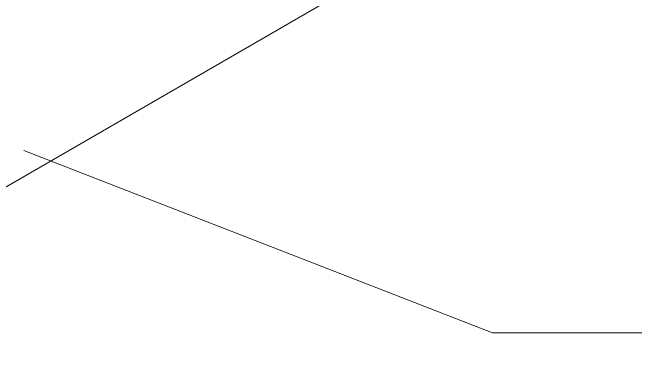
# Model space of a CAD drawing. Header units: millimetres. Extents: x -88595 to 880822, y -1054509 to -148035.
# Drawn here: x 445233 to 445813, y -349420 to -349096 of the extents above; entities that cross this region are included whole.
import ezdxf

# ---------------------------------------------------------------- set-up
doc = ezdxf.new("R2010")
doc.units = ezdxf.units.MM
doc.layers.add('Марки', color=7, linetype='Continuous', lineweight=20)
doc.layers.add('Оборудование', color=7, linetype='Continuous', lineweight=18)

# ---------------------------------------------------------------- blocks, each defined once
blk = doc.blocks.new('$0$ADSK_Настенный внутренний блок кондиционера1 - 1U50PHP1FRA-3259956-В_ОВ3_1')
at = {"layer": 'Оборудование'}
blk.add_line((8962.11, -9038.73), (9651.54, -8640.69), dxfattribs=at)
blk = doc.blocks.new('$0$ADSK_M_Оборудование1 - ADSK_Марка_15-3198495-В_ОВ3_1')
at = {"layer": 'Марки'}
blk.add_line((-17433.39, 7348.97), (-16733.39, 7348.97), dxfattribs=at)

msp = doc.modelspace()

# ---------------------------------------------------------------- linework, layer by layer
at = {"layer": 'Марки'}
msp.add_line((445243.11, -349224.32), (445679.3, -349393.95), dxfattribs=at)

# ---------------------------------------------------------------- block references
msp.add_blockref('$0$ADSK_M_Оборудование1 - ADSK_Марка_15-3198495-В_ОВ3_1', (463112.69, -356742.92), dxfattribs=at)
at = {"layer": 'Оборудование'}
msp.add_blockref('$0$ADSK_Настенный внутренний блок кондиционера1 - 1U50PHP1FRA-3259956-В_ОВ3_1', (435984.55, -340380.94), dxfattribs=at)

doc.saveas('drawing.dxf')
